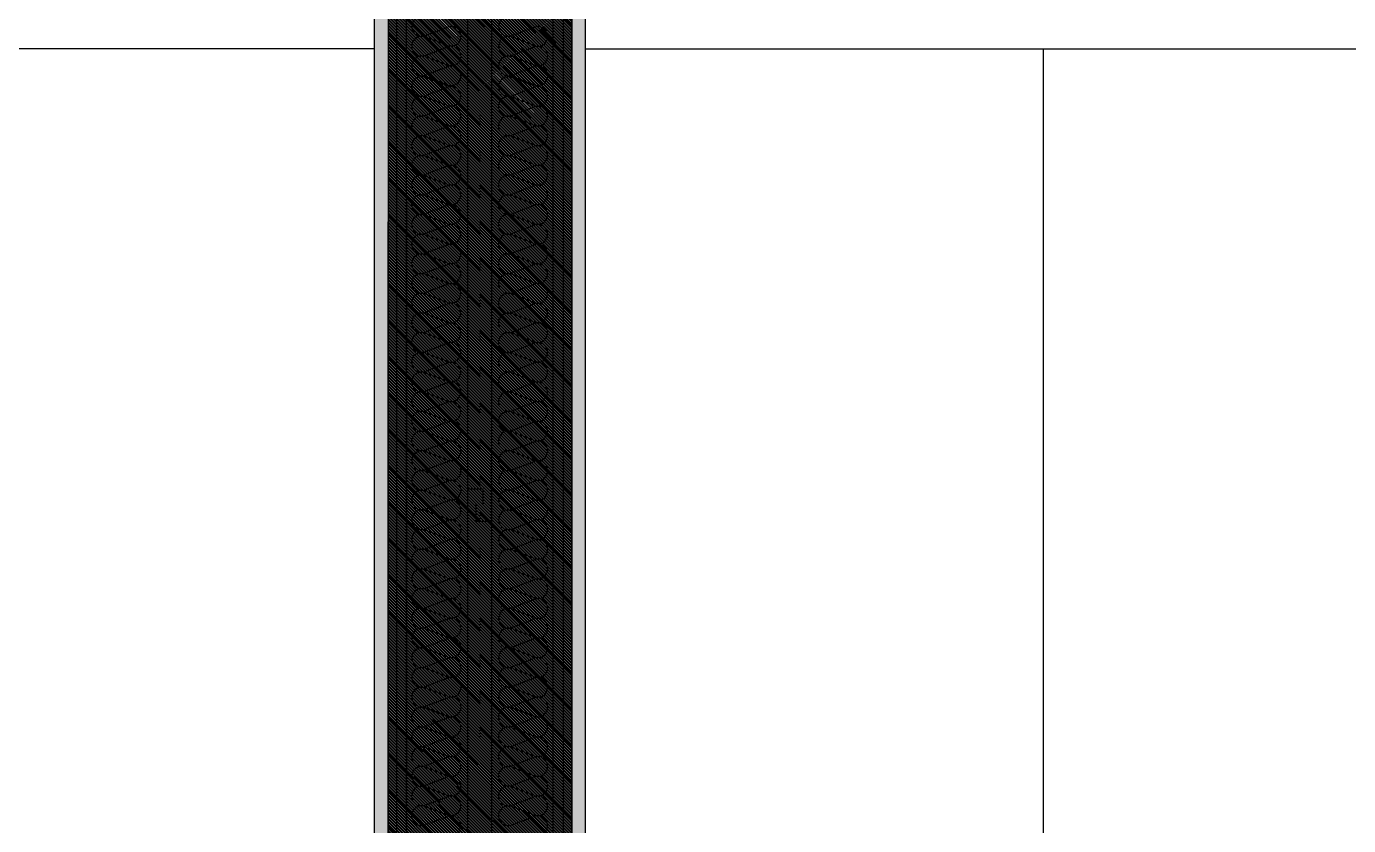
# Model space of a CAD drawing. Header units: millimetres. Extents: x 10 to 76.1, y 10 to 63.5.
# Drawn here: x 12.131 to 14.093, y 11.205 to 12.39 of the extents above; entities that cross this region are included whole.
import ezdxf

# ---------------------------------------------------------------- set-up
doc = ezdxf.new("R2010")
doc.units = ezdxf.units.MM
for name, color, linetype in [('durlok', 3, 'Continuous'), ('lana de vidrio', 2, 'Continuous'), ('Relleno', 9, 'Continuous')]:
    doc.layers.add(name, color=color, linetype=linetype)

msp = doc.modelspace()

# ---------------------------------------------------------------- hatches: boundary and pattern name
h = msp.add_hatch()
h.set_pattern_fill('ANSI31', color=256, scale=0.001, angle=90)
h.set_pattern_definition([(135, (0, -13.7664086), (-0.00224506403, -0.00224506403), [])])
edge = h.paths.add_edge_path()
edge.add_line((12.6675, 10.105), (12.94, 10.105))
edge.add_line((12.6675, 10.105), (12.6675, 10.1))
edge.add_line((12.6675, 23.8664), (12.94, 23.8664))
edge.add_line((12.94, 10.105), (12.94, 10.1))
h = msp.add_hatch()
h.set_pattern_fill('ANSI31', color=256, scale=0.001, angle=90)
h.set_pattern_definition([(135, (0, -10.6114086), (-0.00224506403, -0.00224506403), [])])
edge = h.paths.add_edge_path()
edge.add_line((12.6675, 10.105), (12.94, 10.105))
edge.add_line((12.6675, 10.105), (12.6675, 10.1))
edge.add_line((12.6675, 23.8664), (12.94, 23.8664))
edge.add_line((12.94, 10.105), (12.94, 10.1))
at = {"layer": 'Relleno'}
h = msp.add_hatch(dxfattribs=at)
h.set_pattern_fill('DOTS', color=256, scale=0.005, angle=90)
h.paths.add_polyline_path([(12.6675, 10.155), (12.6475, 10.155), (12.6475, 12.715), (12.6675, 12.715)])
h.paths.add_polyline_path([(12.96, 10.155), (12.94, 10.155), (12.94, 12.715), (12.96, 12.715)])
h.paths.add_polyline_path([(19.1807, 10.155), (19.1607, 10.155), (19.1607, 12.715), (19.1807, 12.715)])
h.paths.add_polyline_path([(36.6306, 10.155), (36.6506, 10.155), (36.6506, 12.7366), (36.6306, 12.7366)])
h.paths.add_polyline_path([(42.8514, 10.155), (42.8714, 10.155), (42.8714, 11.1), (42.8514, 11.1)])
h.paths.add_polyline_path([(43.1439, 10.155), (43.1639, 10.155), (43.1639, 11.1), (43.1439, 11.1)])
h.paths.add_polyline_path([(43.1439, 12.1), (43.1639, 12.1), (43.1639, 12.7366), (43.1439, 12.7366)])
h.paths.add_polyline_path([(42.8514, 12.1), (42.8714, 12.1), (42.8714, 12.7366), (42.8514, 12.7366)])
h.paths.add_polyline_path([(45.2921, 10.155), (45.3121, 10.155), (45.3121, 12.7366), (45.2921, 12.7366)])
h.paths.add_polyline_path([(36.8806, 25.5073), (36.9006, 25.5073), (36.9006, 22.9473), (36.8806, 22.9473)])
h.paths.add_polyline_path([(44.119, 23.9523), (44.139, 23.9523), (44.139, 22.9473), (44.119, 22.9473)])
h.paths.add_polyline_path([(44.1192, 24.8923), (44.1392, 24.8923), (44.1392, 25.1489), (44.1192, 25.1489)])
h.paths.add_polyline_path([(12.6675, 23.9214), (12.6475, 23.9214), (12.6475, 24.8664), (12.6675, 24.8664)])
h.paths.add_polyline_path([(12.6475, 25.8664), (12.6675, 25.8664), (12.6675, 26.4814), (12.6475, 26.4814)])

# ---------------------------------------------------------------- linework, layer by layer
for p, q in [((12.6475, 12.3566), (10.5192, 12.3566)), ((12.96, 12.3566), (19.1607, 12.3566))]:
    msp.add_line(p, q)
at = {"linetype": 'Continuous', "extrusion": (0, 1, 0)}
for p, q in [((12.695, 12.13), (12.695, 12.1)), ((12.6675, 10.105), (12.6675, 12.1)), ((12.695, 12.1), (12.695, 10.105)), ((12.695, 10.105), (12.695, 12.1))]:
    msp.add_line(p, q, dxfattribs=at)
at = {"color": 3}
for p, q in [((12.8209, 11.6564), (12.8209, 11.7524)), ((12.7859, 11.6084), (12.7859, 11.7044)), ((12.7859, 11.7044), (12.8084, 11.7044)), ((12.8084, 11.7044), (12.8084, 11.6794)), ((12.7984, 11.6564), (12.7984, 11.6814)), ((12.7984, 11.6564), (12.8209, 11.6564))]:
    msp.add_line(p, q, dxfattribs=at)
at = {"color": 1}
for points in [[(12.6675, 10.155), (12.6475, 10.155), (12.6475, 12.715), (12.6675, 12.715)], [(12.96, 10.155), (12.94, 10.155), (12.94, 12.715), (12.96, 12.715)]]:
    msp.add_lwpolyline(points, close=True, dxfattribs=at)
at = {"layer": 'durlok', "linetype": 'Continuous', "extrusion": (0, 1, 0)}
for p, q in [((12.6675, 13.255), (12.6675, 12.1)), ((12.695, 12.1), (12.695, 13.255)), ((12.9125, 10.105), (12.9125, 13.255))]:
    msp.add_line(p, q, dxfattribs=at)
at = {"layer": 'durlok'}
for p, q in [((12.68, 13.255), (12.68, 10.105)), ((12.7859, 10.105), (12.7859, 13.255)), ((12.8217, 10.105), (12.8217, 13.255)), ((12.9275, 13.255), (12.9275, 10.105)), ((12.94, 13.255), (12.94, 10.105)), ((13.64, 10.1518), (13.64, 12.3566))]:
    msp.add_line(p, q, dxfattribs=at)
at = {"layer": 'lana de vidrio', "color": 2}
for p, q in [((12.7226, 12.3763), (12.756, 12.389)), ((12.8513, 12.3763), (12.8847, 12.389)), ((12.756, 12.3617), (12.7226, 12.3744)), ((12.7226, 12.3471), (12.756, 12.3598)), ((12.8847, 12.3617), (12.8513, 12.3744)), ((12.8513, 12.3471), (12.8847, 12.3598)), ((12.756, 12.3325), (12.7226, 12.3452)), ((12.8847, 12.3325), (12.8513, 12.3452)), ((12.7226, 12.3179), (12.756, 12.3306)), ((12.8513, 12.3179), (12.8847, 12.3306)), ((12.7331, 12.3104), (12.7223, 12.3145)), ((12.7223, 12.2872), (12.7557, 12.2999)), ((12.7333, 12.3119), (12.7226, 12.316)), ((12.7557, 12.3018), (12.7331, 12.3104)), ((12.756, 12.3033), (12.7333, 12.3119)), ((12.8618, 12.3104), (12.851, 12.3145)), ((12.851, 12.2872), (12.8845, 12.2999)), ((12.8621, 12.3119), (12.8513, 12.316)), ((12.8845, 12.3018), (12.8618, 12.3104)), ((12.8847, 12.3033), (12.8621, 12.3119)), ((12.7557, 12.2726), (12.7223, 12.2853)), ((12.8845, 12.2726), (12.851, 12.2853)), ((12.7223, 12.258), (12.7557, 12.2707)), ((12.851, 12.258), (12.8845, 12.2707)), ((12.7557, 12.2434), (12.7223, 12.2561)), ((12.7223, 12.2288), (12.7557, 12.2415)), ((12.8845, 12.2434), (12.851, 12.2561)), ((12.851, 12.2288), (12.8845, 12.2415)), ((12.7557, 12.2142), (12.7223, 12.2269)), ((12.8845, 12.2142), (12.851, 12.2269)), ((12.7223, 12.1996), (12.7557, 12.2123)), ((12.851, 12.1996), (12.8845, 12.2123)), ((12.7557, 12.185), (12.7223, 12.1977)), ((12.7223, 12.1704), (12.7557, 12.1831)), ((12.8845, 12.185), (12.851, 12.1977)), ((12.851, 12.1704), (12.8845, 12.1831)), ((12.7557, 12.1558), (12.7223, 12.1685)), ((12.8845, 12.1558), (12.851, 12.1685)), ((12.7223, 12.1412), (12.7557, 12.1539)), ((12.851, 12.1412), (12.8845, 12.1539)), ((12.7557, 12.1266), (12.7223, 12.1393)), ((12.7223, 12.112), (12.7557, 12.1247)), ((12.8845, 12.1266), (12.851, 12.1393)), ((12.851, 12.112), (12.8845, 12.1247)), ((12.7557, 12.0974), (12.7223, 12.1101)), ((12.8845, 12.0974), (12.851, 12.1101)), ((12.7223, 12.0828), (12.7557, 12.0955)), ((12.851, 12.0828), (12.8845, 12.0955)), ((12.7557, 12.0682), (12.7223, 12.0809)), ((12.7223, 12.0536), (12.7557, 12.0663)), ((12.8845, 12.0682), (12.851, 12.0809)), ((12.851, 12.0536), (12.8845, 12.0663)), ((12.7557, 12.039), (12.7223, 12.0517)), ((12.8845, 12.039), (12.851, 12.0517)), ((12.7223, 12.0244), (12.7557, 12.0371)), ((12.851, 12.0244), (12.8845, 12.0371)), ((12.7557, 12.0098), (12.7223, 12.0225)), ((12.7223, 11.9952), (12.7557, 12.0079)), ((12.8845, 12.0098), (12.851, 12.0225)), ((12.851, 11.9952), (12.8845, 12.0079)), ((12.7557, 11.9806), (12.7223, 11.9933)), ((12.8845, 11.9806), (12.851, 11.9933)), ((12.7223, 11.966), (12.7557, 11.9787)), ((12.851, 11.966), (12.8845, 11.9787)), ((12.7557, 11.9514), (12.7223, 11.9641)), ((12.7223, 11.9368), (12.7557, 11.9495)), ((12.8845, 11.9514), (12.851, 11.9641)), ((12.851, 11.9368), (12.8845, 11.9495)), ((12.7557, 11.9222), (12.7223, 11.9349)), ((12.8845, 11.9222), (12.851, 11.9349)), ((12.7223, 11.9076), (12.7557, 11.9203)), ((12.851, 11.9076), (12.8845, 11.9203)), ((12.7557, 11.893), (12.7223, 11.9057)), ((12.7223, 11.8784), (12.7557, 11.891)), ((12.8845, 11.893), (12.851, 11.9057)), ((12.851, 11.8784), (12.8845, 11.891)), ((12.7557, 11.8637), (12.7223, 11.8764)), ((12.8845, 11.8637), (12.851, 11.8764)), ((12.7223, 11.8491), (12.7557, 11.8618)), ((12.851, 11.8491), (12.8845, 11.8618)), ((12.7557, 11.8345), (12.7223, 11.8472)), ((12.7223, 11.8199), (12.7557, 11.8326)), ((12.8845, 11.8345), (12.851, 11.8472)), ((12.851, 11.8199), (12.8845, 11.8326)), ((12.7557, 11.8053), (12.7223, 11.818)), ((12.8845, 11.8053), (12.851, 11.818)), ((12.7223, 11.7907), (12.7557, 11.8034)), ((12.7557, 11.7761), (12.7223, 11.7888)), ((12.851, 11.7907), (12.8845, 11.8034)), ((12.8845, 11.7761), (12.851, 11.7888)), ((12.7223, 11.7615), (12.7557, 11.7742)), ((12.7226, 11.7615), (12.756, 11.7742)), ((12.851, 11.7615), (12.8845, 11.7742)), ((12.8513, 11.7615), (12.8847, 11.7742)), ((12.7557, 11.7469), (12.7223, 11.7596)), ((12.756, 11.7469), (12.7226, 11.7596)), ((12.8845, 11.7469), (12.851, 11.7596)), ((12.8847, 11.7469), (12.8513, 11.7596)), ((12.7226, 11.7323), (12.756, 11.745)), ((12.756, 11.7177), (12.7226, 11.7304)), ((12.8513, 11.7323), (12.8847, 11.745)), ((12.8847, 11.7177), (12.8513, 11.7304)), ((12.7226, 11.7031), (12.756, 11.7158)), ((12.8513, 11.7031), (12.8847, 11.7158)), ((12.756, 11.6885), (12.7226, 11.7012)), ((12.8847, 11.6885), (12.8513, 11.7012)), ((12.7226, 11.6739), (12.756, 11.6866)), ((12.756, 11.6593), (12.7226, 11.672)), ((12.8513, 11.6739), (12.8847, 11.6866)), ((12.8847, 11.6593), (12.8513, 11.672)), ((12.7226, 11.6447), (12.756, 11.6574)), ((12.8513, 11.6447), (12.8847, 11.6574)), ((12.756, 11.6301), (12.7226, 11.6428)), ((12.8847, 11.6301), (12.8513, 11.6428)), ((12.7226, 11.6155), (12.756, 11.6282)), ((12.756, 11.6009), (12.7226, 11.6136)), ((12.8513, 11.6155), (12.8847, 11.6282)), ((12.8847, 11.6009), (12.8513, 11.6136)), ((12.7226, 11.5863), (12.756, 11.599)), ((12.8513, 11.5863), (12.8847, 11.599)), ((12.756, 11.5717), (12.7226, 11.5844)), ((12.8847, 11.5717), (12.8513, 11.5844)), ((12.7226, 11.5571), (12.756, 11.5698)), ((12.756, 11.5425), (12.7226, 11.5552)), ((12.8513, 11.5571), (12.8847, 11.5698)), ((12.8847, 11.5425), (12.8513, 11.5552)), ((12.7226, 11.5279), (12.756, 11.5406)), ((12.8513, 11.5279), (12.8847, 11.5406)), ((12.756, 11.5133), (12.7226, 11.526)), ((12.8847, 11.5133), (12.8513, 11.526)), ((12.7226, 11.4987), (12.756, 11.5114)), ((12.756, 11.4841), (12.7226, 11.4968)), ((12.8513, 11.4987), (12.8847, 11.5114)), ((12.8847, 11.4841), (12.8513, 11.4968)), ((12.7226, 11.4695), (12.756, 11.4822)), ((12.8513, 11.4695), (12.8847, 11.4822)), ((12.756, 11.4549), (12.7226, 11.4676)), ((12.8847, 11.4549), (12.8513, 11.4676)), ((12.7226, 11.4403), (12.756, 11.453)), ((12.756, 11.4257), (12.7226, 11.4384)), ((12.8513, 11.4403), (12.8847, 11.453)), ((12.8847, 11.4257), (12.8513, 11.4384)), ((12.7226, 11.4111), (12.756, 11.4238)), ((12.8513, 11.4111), (12.8847, 11.4238)), ((12.756, 11.3965), (12.7226, 11.4092)), ((12.8847, 11.3965), (12.8513, 11.4092)), ((12.7331, 11.3752), (12.7223, 11.3792)), ((12.7226, 11.3819), (12.756, 11.3946)), ((12.7333, 11.3759), (12.7226, 11.38)), ((12.8618, 11.3752), (12.851, 11.3792)), ((12.8513, 11.3819), (12.8847, 11.3946)), ((12.8621, 11.3759), (12.8513, 11.38)), ((12.7223, 11.3519), (12.7557, 11.3646)), ((12.7557, 11.3666), (12.7331, 11.3752)), ((12.756, 11.3673), (12.7333, 11.3759)), ((12.851, 11.3519), (12.8845, 11.3646)), ((12.8845, 11.3666), (12.8618, 11.3752)), ((12.8847, 11.3673), (12.8621, 11.3759)), ((12.7557, 11.3373), (12.7223, 11.35)), ((12.8845, 11.3373), (12.851, 11.35)), ((12.7223, 11.3227), (12.7557, 11.3354)), ((12.7557, 11.3081), (12.7223, 11.3208)), ((12.851, 11.3227), (12.8845, 11.3354)), ((12.8845, 11.3081), (12.851, 11.3208)), ((12.7223, 11.2935), (12.7557, 11.3062)), ((12.851, 11.2935), (12.8845, 11.3062)), ((12.7557, 11.2789), (12.7223, 11.2916)), ((12.8845, 11.2789), (12.851, 11.2916)), ((12.7223, 11.2643), (12.7557, 11.277)), ((12.7557, 11.2497), (12.7223, 11.2624)), ((12.851, 11.2643), (12.8845, 11.277)), ((12.8845, 11.2497), (12.851, 11.2624)), ((12.7223, 11.2351), (12.7557, 11.2478)), ((12.851, 11.2351), (12.8845, 11.2478)), ((12.7557, 11.2205), (12.7223, 11.2332)), ((12.8845, 11.2205), (12.851, 11.2332)), ((12.7223, 11.2059), (12.7557, 11.2186)), ((12.851, 11.2059), (12.8845, 11.2186))]:
    msp.add_line(p, q, dxfattribs=at)
for centre, start, end in [((12.7174, 12.3899), 69.2034, 290.7966), ((12.8461, 12.3899), 69.2034, 290.7966), ((12.7612, 12.3753), 249.2034, 110.7966), ((12.8899, 12.3753), 249.2034, 110.7966), ((12.7174, 12.3607), 69.2034, 290.7966), ((12.7612, 12.3461), 249.2034, 110.7966), ((12.8461, 12.3607), 69.2034, 290.7966), ((12.8899, 12.3461), 249.2034, 110.7966), ((12.7174, 12.3315), 69.2034, 290.7966), ((12.8461, 12.3315), 69.2034, 290.7966), ((12.7612, 12.3169), 339.7858, 110.7966), ((12.8899, 12.3169), 339.7858, 110.7966), ((12.7171, 12.3009), 139.145, 290.7966), ((12.7171, 12.3008), 69.2034, 139.1205), ((12.7609, 12.2863), 249.2034, 110.7966), ((12.7612, 12.3169), 249.2034, 339.7661), ((12.8458, 12.3009), 139.145, 290.7966), ((12.8459, 12.3008), 69.2034, 139.1205), ((12.8897, 12.2863), 249.2034, 110.7966), ((12.8899, 12.3169), 249.2034, 339.7661), ((12.7171, 12.2716), 69.2034, 290.7966), ((12.8458, 12.2716), 69.2034, 290.7966), ((12.7609, 12.257), 249.2034, 110.7966), ((12.8897, 12.257), 249.2034, 110.7966), ((12.7171, 12.2424), 69.2034, 290.7966), ((12.7609, 12.2278), 249.2034, 110.7966), ((12.8458, 12.2424), 69.2034, 290.7966), ((12.8897, 12.2278), 249.2034, 110.7966), ((12.7171, 12.2132), 69.2034, 290.7966), ((12.8458, 12.2132), 69.2034, 290.7966), ((12.7609, 12.1986), 249.2034, 110.7966), ((12.8897, 12.1986), 249.2034, 110.7966), ((12.7171, 12.184), 69.2034, 290.7966), ((12.7609, 12.1694), 249.2034, 110.7966), ((12.8458, 12.184), 69.2034, 290.7966), ((12.8897, 12.1694), 249.2034, 110.7966), ((12.7171, 12.1548), 69.2034, 290.7966), ((12.8458, 12.1548), 69.2034, 290.7966), ((12.7609, 12.1402), 249.2034, 110.7966), ((12.8897, 12.1402), 249.2034, 110.7966), ((12.7171, 12.1256), 69.2034, 290.7966), ((12.7609, 12.111), 249.2034, 110.7966), ((12.8458, 12.1256), 69.2034, 290.7966), ((12.8897, 12.111), 249.2034, 110.7966), ((12.7171, 12.0964), 69.2034, 290.7966), ((12.8458, 12.0964), 69.2034, 290.7966), ((12.7609, 12.0818), 249.2034, 110.7966), ((12.8897, 12.0818), 249.2034, 110.7966), ((12.7171, 12.0672), 69.2034, 290.7966), ((12.7609, 12.0526), 249.2034, 110.7966), ((12.8458, 12.0672), 69.2034, 290.7966), ((12.8897, 12.0526), 249.2034, 110.7966), ((12.7171, 12.038), 69.2034, 290.7966), ((12.8458, 12.038), 69.2034, 290.7966), ((12.7609, 12.0234), 249.2034, 110.7966), ((12.8897, 12.0234), 249.2034, 110.7966), ((12.7171, 12.0088), 69.2034, 290.7966), ((12.7609, 11.9942), 249.2034, 110.7966), ((12.8458, 12.0088), 69.2034, 290.7966), ((12.8897, 11.9942), 249.2034, 110.7966), ((12.7171, 11.9796), 69.2034, 290.7966), ((12.8458, 11.9796), 69.2034, 290.7966), ((12.7609, 11.965), 249.2034, 110.7966), ((12.8897, 11.965), 249.2034, 110.7966), ((12.7171, 11.9504), 69.2034, 290.7966), ((12.7609, 11.9358), 249.2034, 110.7966), ((12.8458, 11.9504), 69.2034, 290.7966), ((12.8897, 11.9358), 249.2034, 110.7966), ((12.7171, 11.9212), 69.2034, 290.7966), ((12.8458, 11.9212), 69.2034, 290.7966), ((12.7171, 11.892), 69.2034, 290.7966), ((12.7609, 11.9066), 249.2034, 110.7966), ((12.8458, 11.892), 69.2034, 290.7966), ((12.8897, 11.9066), 249.2034, 110.7966), ((12.7609, 11.8774), 249.2034, 110.7966), ((12.8897, 11.8774), 249.2034, 110.7966), ((12.7171, 11.8628), 69.2034, 290.7966), ((12.8458, 11.8628), 69.2034, 290.7966), ((12.7171, 11.8336), 69.2034, 290.7966), ((12.7609, 11.8482), 249.2034, 110.7966), ((12.8458, 11.8336), 69.2034, 290.7966), ((12.8897, 11.8482), 249.2034, 110.7966), ((12.7609, 11.819), 249.2034, 110.7966), ((12.8897, 11.819), 249.2034, 110.7966), ((12.7171, 11.8044), 69.2034, 290.7966), ((12.8458, 11.8044), 69.2034, 290.7966), ((12.7171, 11.7752), 69.2034, 290.7966), ((12.7609, 11.7898), 249.2034, 110.7966), ((12.8458, 11.7752), 69.2034, 290.7966), ((12.8897, 11.7898), 249.2034, 110.7966), ((12.7609, 11.7606), 249.2034, 110.7966), ((12.7612, 11.7606), 249.2034, 110.7966), ((12.8897, 11.7606), 249.2034, 110.7966), ((12.8899, 11.7606), 249.2034, 110.7966), ((12.7174, 11.746), 69.2034, 290.7966), ((12.8461, 11.746), 69.2034, 290.7966), ((12.7174, 11.7168), 69.2034, 290.7966), ((12.7612, 11.7314), 249.2034, 110.7966), ((12.8461, 11.7168), 69.2034, 290.7966), ((12.8899, 11.7314), 249.2034, 110.7966), ((12.7612, 11.7022), 249.2034, 110.7966), ((12.8899, 11.7022), 249.2034, 110.7966), ((12.7174, 11.6876), 69.2034, 290.7966), ((12.8461, 11.6876), 69.2034, 290.7966), ((12.7174, 11.6584), 69.2034, 290.7966), ((12.7612, 11.673), 249.2034, 110.7966), ((12.8461, 11.6584), 69.2034, 290.7966), ((12.8899, 11.673), 249.2034, 110.7966), ((12.7612, 11.6438), 249.2034, 110.7966), ((12.8899, 11.6438), 249.2034, 110.7966), ((12.7174, 11.6292), 69.2034, 290.7966), ((12.8461, 11.6292), 69.2034, 290.7966), ((12.7174, 11.6), 69.2034, 290.7966), ((12.7612, 11.6146), 249.2034, 110.7966), ((12.8461, 11.6), 69.2034, 290.7966), ((12.8899, 11.6146), 249.2034, 110.7966), ((12.7612, 11.5854), 249.2034, 110.7966), ((12.8899, 11.5854), 249.2034, 110.7966), ((12.7174, 11.5708), 69.2034, 290.7966), ((12.8461, 11.5708), 69.2034, 290.7966), ((12.7174, 11.5416), 69.2034, 290.7966), ((12.7612, 11.5562), 249.2034, 110.7966), ((12.8461, 11.5416), 69.2034, 290.7966), ((12.8899, 11.5562), 249.2034, 110.7966), ((12.7612, 11.527), 249.2034, 110.7966), ((12.8899, 11.527), 249.2034, 110.7966), ((12.7174, 11.5124), 69.2034, 290.7966), ((12.8461, 11.5124), 69.2034, 290.7966), ((12.7174, 11.4832), 69.2034, 290.7966), ((12.7612, 11.4978), 249.2034, 110.7966), ((12.8461, 11.4832), 69.2034, 290.7966), ((12.8899, 11.4978), 249.2034, 110.7966), ((12.7612, 11.4685), 249.2034, 110.7966), ((12.8899, 11.4685), 249.2034, 110.7966), ((12.7174, 11.4539), 69.2034, 290.7966), ((12.8461, 11.4539), 69.2034, 290.7966), ((12.7174, 11.4247), 69.2034, 290.7966), ((12.7612, 11.4393), 249.2034, 110.7966), ((12.8461, 11.4247), 69.2034, 290.7966), ((12.8899, 11.4393), 249.2034, 110.7966), ((12.7612, 11.4101), 249.2034, 110.7966), ((12.8899, 11.4101), 249.2034, 110.7966), ((12.7174, 11.3955), 69.2034, 290.7966), ((12.8461, 11.3955), 69.2034, 290.7966), ((12.7171, 11.3656), 69.2034, 139.1205), ((12.7612, 11.3809), 339.7858, 110.7966), ((12.8459, 11.3656), 69.2034, 139.1205), ((12.8899, 11.3809), 339.7858, 110.7966), ((12.7171, 11.3656), 139.145, 290.7966), ((12.7609, 11.351), 249.2034, 110.7966), ((12.7612, 11.3809), 249.2034, 339.7661), ((12.8458, 11.3656), 139.145, 290.7966), ((12.8897, 11.351), 249.2034, 110.7966), ((12.8899, 11.3809), 249.2034, 339.7661), ((12.7171, 11.3364), 69.2034, 290.7966), ((12.8458, 11.3364), 69.2034, 290.7966), ((12.7171, 11.3072), 69.2034, 290.7966), ((12.7609, 11.3218), 249.2034, 110.7966), ((12.8458, 11.3072), 69.2034, 290.7966), ((12.8897, 11.3218), 249.2034, 110.7966), ((12.7609, 11.2926), 249.2034, 110.7966), ((12.8897, 11.2926), 249.2034, 110.7966), ((12.7171, 11.278), 69.2034, 290.7966), ((12.8458, 11.278), 69.2034, 290.7966), ((12.7171, 11.2488), 69.2034, 290.7966), ((12.7609, 11.2634), 249.2034, 110.7966), ((12.8458, 11.2488), 69.2034, 290.7966), ((12.8897, 11.2634), 249.2034, 110.7966), ((12.7609, 11.2342), 249.2034, 110.7966), ((12.8897, 11.2342), 249.2034, 110.7966), ((12.7171, 11.2196), 69.2034, 290.7966), ((12.8458, 11.2196), 69.2034, 290.7966), ((12.7609, 11.205), 249.2034, 110.7966), ((12.8897, 11.205), 249.2034, 110.7966)]:
    msp.add_arc(centre, 0.0146, start, end, dxfattribs=at)

doc.saveas('drawing.dxf')
